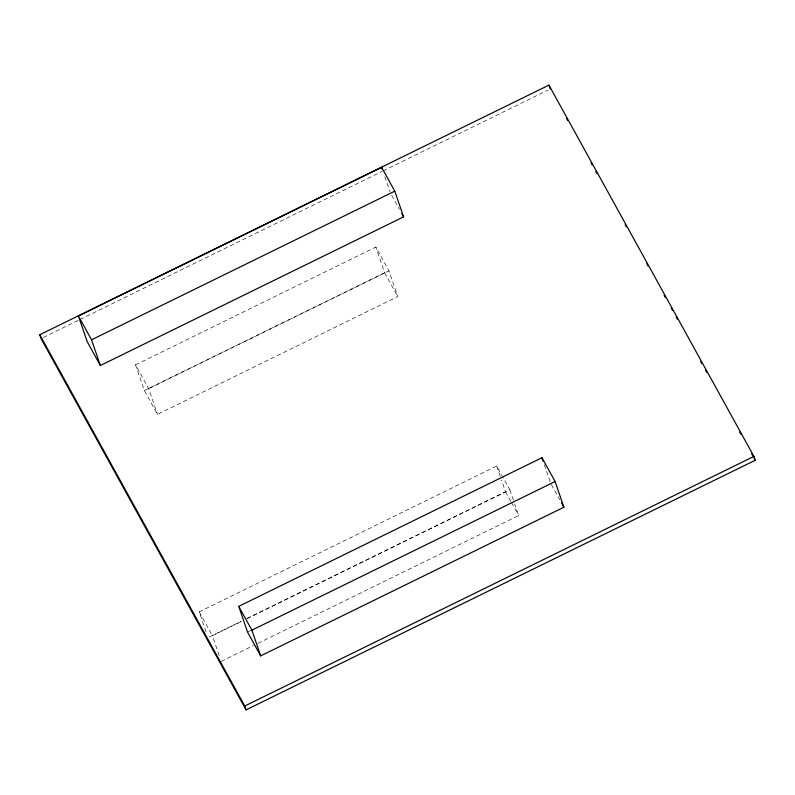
<?xml version="1.0" encoding="UTF-8"?>
<svg xmlns="http://www.w3.org/2000/svg" width="795" height="795" viewBox="0 0 795 795"><rect width="100%" height="100%" fill="white"/><g stroke="black" fill="none" stroke-linecap="round" stroke-linejoin="round"><path stroke-width="0.6" stroke-dasharray="3.98 2.98" d="M43.298 337.497L78.953 320.017M80.066 319.481L382.007 171.452M383.12 170.905L548.013 90.073M135.538 364.865L375.826 247.066L388.964 270.866L397.768 296.575L157.48 414.364L144.342 390.564L135.538 364.865L148.685 388.666L157.48 414.364M144.342 390.564L384.631 272.774L375.826 247.066M148.685 388.666L388.964 270.866M206.034 631.737L199.227 611.872L496.726 466.029L502.102 475.768M209.145 637.034L241.461 621.193M247.026 618.46L505.531 491.737L501.526 480.051M219.172 655.537L212.374 635.672L242.455 620.925M246.907 618.739L509.863 489.829L502.698 476.851M247.543 632.075L250.882 630.435M221.169 661.38L253.486 645.54M257.938 643.354L518.668 515.538L514.663 503.851M391.627 195.222L399.398 209.294M551.352 484.503L559.72 499.658M384.631 272.774L397.768 296.575M505.531 491.737L510.907 501.476M511.503 502.549L518.668 515.538M199.227 611.872L212.374 635.672M544.356 464.727L550.359 482.257M509.863 489.829L514.266 502.678M496.726 466.029L501.128 478.878M384.83 176.709L390.037 191.893"/><path stroke-width="1.19" d="M39.75 334.735L548.928 85.125L753.928 456.409L755.25 460.265L246.072 709.875L41.072 338.591L39.75 334.735L244.751 706.02L246.072 709.875M78.417 316.003L381.63 167.357L394.777 191.158L403.572 216.866L100.359 365.511L87.221 341.711L78.417 316.003L91.554 339.803L100.359 365.511M91.554 339.803L394.777 191.158M238.739 606.366L541.961 457.721L555.099 481.522L563.903 507.23L260.68 655.875L247.543 632.075L238.739 606.366L251.886 630.167L260.68 655.875M251.886 630.167L555.099 481.522M244.751 706.02L753.928 456.409M566.428 118.296L567.63 120.462M591.003 162.806L592.205 164.972M595.803 171.491L597.005 173.658M625.178 224.687L626.371 226.853M646.752 263.761L647.955 265.937M664.133 295.253L665.336 297.419M671.328 308.271L672.53 310.447M676.128 316.957L677.32 319.133M700.703 361.467L701.906 363.643M705.493 370.152L706.695 372.328M739.668 432.033L740.861 434.209M751.653 453.746L752.855 455.923M754.048 458.089L755.25 460.265M401.783 213.617L403.572 216.866M561.509 502.897L563.903 507.23M548.928 85.125L550.249 88.98M541.961 457.721L543.154 461.229M381.63 167.357L382.435 169.693"/></g></svg>
